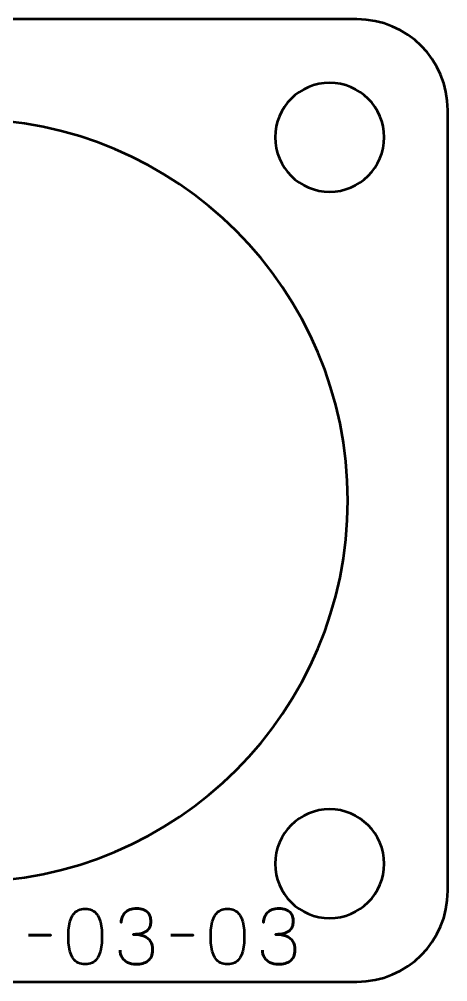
# Model space of a CAD drawing. Header units: centimetres. Extents: x -60.2 to 8, y -20.5 to 3.9.
# Drawn here: x -57.21 to -54.85, y -17.5 to -12.2 of the extents above; entities that cross this region are included whole.
import ezdxf

# ---------------------------------------------------------------- set-up
doc = ezdxf.new("R2010")
doc.units = ezdxf.units.CM
doc.header["$MEASUREMENT"] = 0
doc.layers.add('Layer 1', color=7, linetype='Continuous')

msp = doc.modelspace()

# ---------------------------------------------------------------- linework, layer by layer
at = {"layer": 'Layer 1', "lineweight": 53}
for points, knots in [([(-59.64994, -12.19997), (-59.64994, -12.19997), (-55.35007, -12.19997), (-55.35007, -12.19997), (-55.35007, -12.19997), (-55.07293, -12.19997), (-54.84997, -12.42306), (-54.84997, -12.70006), (-54.84997, -12.70006), (-54.84997, -12.70006), (-54.84997, -16.99993), (-54.84997, -16.99993), (-54.84997, -16.99993), (-54.84997, -17.27707), (-55.07293, -17.50003), (-55.35007, -17.50003), (-55.35007, -17.50003), (-55.35007, -17.50003), (-59.64994, -17.50003), (-59.64994, -17.50003), (-59.64994, -17.50003), (-59.92694, -17.50003), (-60.15003, -17.27707), (-60.15003, -16.99993), (-60.15003, -16.99993), (-60.15003, -16.99993), (-60.15003, -12.70006), (-60.15003, -12.70006), (-60.15003, -12.70006), (-60.15003, -12.42306), (-59.92694, -12.19997), (-59.64994, -12.19997)], [0, 0, 0, 0, 0.125, 0.125, 0.125, 0.125, 0.25, 0.25, 0.25, 0.25, 0.375, 0.375, 0.375, 0.375, 0.5, 0.5, 0.5, 0.5, 0.625, 0.625, 0.625, 0.625, 0.75, 0.75, 0.75, 0.75, 0.875, 0.875, 0.875, 0.875, 1, 1, 1, 1]), ([(-55.2, -12.85), (-55.2, -13.01577), (-55.33433, -13.15), (-55.5, -13.15), (-55.5, -13.15), (-55.66563, -13.15), (-55.8, -13.01577), (-55.8, -12.85), (-55.8, -12.85), (-55.8, -12.68433), (-55.66563, -12.54999), (-55.5, -12.54999), (-55.5, -12.54999), (-55.33433, -12.54999), (-55.2, -12.68433), (-55.2, -12.85)], [0, 0, 0, 0, 0.25, 0.25, 0.25, 0.25, 0.5, 0.5, 0.5, 0.5, 0.75, 0.75, 0.75, 0.75, 1, 1, 1, 1]), ([(-55.2, -16.85), (-55.2, -17.01567), (-55.33433, -17.15), (-55.5, -17.15), (-55.5, -17.15), (-55.66563, -17.15), (-55.8, -17.01567), (-55.8, -16.85), (-55.8, -16.85), (-55.8, -16.68437), (-55.66563, -16.55), (-55.5, -16.55), (-55.5, -16.55), (-55.33433, -16.55), (-55.2, -16.68437), (-55.2, -16.85)], [0, 0, 0, 0, 0.25, 0.25, 0.25, 0.25, 0.5, 0.5, 0.5, 0.5, 0.75, 0.75, 0.75, 0.75, 1, 1, 1, 1])]:
    msp.add_open_spline(points, degree=3, knots=knots, dxfattribs=at)
at = {"layer": 'Layer 1', "color": 250, "lineweight": 53}
msp.add_open_spline([(-57.5, -12.75), (-56.34038, -12.75), (-55.4, -13.69038), (-55.4, -14.85), (-55.4, -14.85), (-55.4, -16.00962), (-56.34038, -16.95), (-57.5, -16.95), (-57.5, -16.95), (-58.65962, -16.95), (-59.6, -16.00962), (-59.6, -14.85), (-59.6, -14.85), (-59.6, -13.69038), (-58.65962, -12.75), (-57.5, -12.75)], degree=3, knots=[0, 0, 0, 0, 0.25, 0.25, 0.25, 0.25, 0.5, 0.5, 0.5, 0.5, 0.75, 0.75, 0.75, 0.75, 1, 1, 1, 1], dxfattribs=at)
at = {"layer": 'Layer 1', "color": 30, "lineweight": 53}
for points, knots in [([(-56.84579, -17.40342), (-56.83098, -17.40335), (-56.81821, -17.40074), (-56.80755, -17.39566), (-56.80755, -17.39566), (-56.79697, -17.39058), (-56.78815, -17.38331), (-56.7811, -17.37407), (-56.7811, -17.37407), (-56.77411, -17.36476), (-56.76861, -17.35375), (-56.76452, -17.34105), (-56.76452, -17.34105), (-56.76049, -17.32835), (-56.7576, -17.31445), (-56.75598, -17.29921), (-56.75598, -17.29921), (-56.75428, -17.28397), (-56.75344, -17.26795), (-56.75351, -17.25102), (-56.75351, -17.25102), (-56.75344, -17.23416), (-56.75428, -17.21814), (-56.75598, -17.20297), (-56.75598, -17.20297), (-56.7576, -17.1878), (-56.76049, -17.17383), (-56.76452, -17.16113), (-56.76452, -17.16113), (-56.76861, -17.1485), (-56.77411, -17.1375), (-56.7811, -17.12811), (-56.7811, -17.12811), (-56.78815, -17.1188), (-56.79697, -17.11153), (-56.80755, -17.10645), (-56.80755, -17.10645), (-56.81821, -17.1013), (-56.83098, -17.09869), (-56.84579, -17.09862), (-56.84579, -17.09862), (-56.86061, -17.09869), (-56.87338, -17.1013), (-56.88404, -17.10645), (-56.88404, -17.10645), (-56.89462, -17.11153), (-56.90344, -17.1188), (-56.91049, -17.12811), (-56.91049, -17.12811), (-56.91748, -17.1375), (-56.92298, -17.1485), (-56.92707, -17.16113), (-56.92707, -17.16113), (-56.9311, -17.17383), (-56.93399, -17.1878), (-56.93561, -17.20297), (-56.93561, -17.20297), (-56.9373, -17.21814), (-56.93815, -17.23416), (-56.93808, -17.25102), (-56.93808, -17.25102), (-56.93815, -17.26795), (-56.9373, -17.28397), (-56.93561, -17.29921), (-56.93561, -17.29921), (-56.93399, -17.31445), (-56.9311, -17.32835), (-56.92707, -17.34105), (-56.92707, -17.34105), (-56.92298, -17.35375), (-56.91748, -17.36476), (-56.91049, -17.37407), (-56.91049, -17.37407), (-56.90344, -17.38331), (-56.89462, -17.39058), (-56.88404, -17.39566), (-56.88404, -17.39566), (-56.87338, -17.40074), (-56.86061, -17.40335), (-56.84579, -17.40342)], [0, 0, 0, 0, 0.05, 0.05, 0.05, 0.05, 0.1, 0.1, 0.1, 0.1, 0.15, 0.15, 0.15, 0.15, 0.2, 0.2, 0.2, 0.2, 0.25, 0.25, 0.25, 0.25, 0.3, 0.3, 0.3, 0.3, 0.35, 0.35, 0.35, 0.35, 0.4, 0.4, 0.4, 0.4, 0.45, 0.45, 0.45, 0.45, 0.5, 0.5, 0.5, 0.5, 0.55, 0.55, 0.55, 0.55, 0.6, 0.6, 0.6, 0.6, 0.65, 0.65, 0.65, 0.65, 0.7, 0.7, 0.7, 0.7, 0.75, 0.75, 0.75, 0.75, 0.8, 0.8, 0.8, 0.8, 0.85, 0.85, 0.85, 0.85, 0.9, 0.9, 0.9, 0.9, 0.95, 0.95, 0.95, 0.95, 1, 1, 1, 1]), ([(-56.84579, -17.40342), (-56.83098, -17.40335), (-56.81821, -17.40074), (-56.80755, -17.39566), (-56.80755, -17.39566), (-56.79697, -17.39058), (-56.78815, -17.38331), (-56.7811, -17.37407), (-56.7811, -17.37407), (-56.77411, -17.36476), (-56.76861, -17.35375), (-56.76452, -17.34105), (-56.76452, -17.34105), (-56.76049, -17.32835), (-56.7576, -17.31445), (-56.75598, -17.29921), (-56.75598, -17.29921), (-56.75428, -17.28397), (-56.75344, -17.26795), (-56.75351, -17.25102), (-56.75351, -17.25102), (-56.75344, -17.23416), (-56.75428, -17.21814), (-56.75598, -17.20297), (-56.75598, -17.20297), (-56.7576, -17.1878), (-56.76049, -17.17383), (-56.76452, -17.16113), (-56.76452, -17.16113), (-56.76861, -17.1485), (-56.77411, -17.1375), (-56.7811, -17.12811), (-56.7811, -17.12811), (-56.78815, -17.1188), (-56.79697, -17.11153), (-56.80755, -17.10645), (-56.80755, -17.10645), (-56.81821, -17.1013), (-56.83098, -17.09869), (-56.84579, -17.09862), (-56.84579, -17.09862), (-56.86061, -17.09869), (-56.87338, -17.1013), (-56.88404, -17.10645), (-56.88404, -17.10645), (-56.89462, -17.11153), (-56.90344, -17.1188), (-56.91049, -17.12811), (-56.91049, -17.12811), (-56.91748, -17.1375), (-56.92298, -17.1485), (-56.92707, -17.16113), (-56.92707, -17.16113), (-56.9311, -17.17383), (-56.93399, -17.1878), (-56.93561, -17.20297), (-56.93561, -17.20297), (-56.9373, -17.21814), (-56.93815, -17.23416), (-56.93808, -17.25102), (-56.93808, -17.25102), (-56.93815, -17.26795), (-56.9373, -17.28397), (-56.93561, -17.29921), (-56.93561, -17.29921), (-56.93399, -17.31445), (-56.9311, -17.32835), (-56.92707, -17.34105), (-56.92707, -17.34105), (-56.92298, -17.35375), (-56.91748, -17.36476), (-56.91049, -17.37407), (-56.91049, -17.37407), (-56.90344, -17.38331), (-56.89462, -17.39058), (-56.88404, -17.39566), (-56.88404, -17.39566), (-56.87338, -17.40074), (-56.86061, -17.40335), (-56.84579, -17.40342)], [0, 0, 0, 0, 0.05, 0.05, 0.05, 0.05, 0.1, 0.1, 0.1, 0.1, 0.15, 0.15, 0.15, 0.15, 0.2, 0.2, 0.2, 0.2, 0.25, 0.25, 0.25, 0.25, 0.3, 0.3, 0.3, 0.3, 0.35, 0.35, 0.35, 0.35, 0.4, 0.4, 0.4, 0.4, 0.45, 0.45, 0.45, 0.45, 0.5, 0.5, 0.5, 0.5, 0.55, 0.55, 0.55, 0.55, 0.6, 0.6, 0.6, 0.6, 0.65, 0.65, 0.65, 0.65, 0.7, 0.7, 0.7, 0.7, 0.75, 0.75, 0.75, 0.75, 0.8, 0.8, 0.8, 0.8, 0.85, 0.85, 0.85, 0.85, 0.9, 0.9, 0.9, 0.9, 0.95, 0.95, 0.95, 0.95, 1, 1, 1, 1]), ([(-56.65318, -17.3268), (-56.65311, -17.34204), (-56.64958, -17.3553), (-56.6426, -17.3668), (-56.6426, -17.3668), (-56.63561, -17.37823), (-56.62566, -17.38719), (-56.61268, -17.39361), (-56.61268, -17.39361), (-56.5997, -17.40003), (-56.58411, -17.40328), (-56.56597, -17.40342), (-56.56597, -17.40342), (-56.55236, -17.40342), (-56.54001, -17.40201), (-56.52879, -17.39905), (-56.52879, -17.39905), (-56.51764, -17.39608), (-56.50805, -17.3915), (-56.49993, -17.38522), (-56.49993, -17.38522), (-56.49182, -17.37894), (-56.48561, -17.37082), (-56.48117, -17.36095), (-56.48117, -17.36095), (-56.47679, -17.351), (-56.47461, -17.33907), (-56.47454, -17.3251), (-56.47454, -17.3251), (-56.47446, -17.30648), (-56.47827, -17.29074), (-56.48582, -17.27797), (-56.48582, -17.27797), (-56.49337, -17.2652), (-56.50509, -17.25561), (-56.52082, -17.24905), (-56.52082, -17.24905), (-56.53655, -17.24248), (-56.55673, -17.23917), (-56.58121, -17.23917), (-56.58121, -17.23917), (-56.56294, -17.23924), (-56.54763, -17.23755), (-56.53514, -17.23409), (-56.53514, -17.23409), (-56.52272, -17.23063), (-56.51278, -17.22576), (-56.5053, -17.21941), (-56.5053, -17.21941), (-56.49782, -17.21313), (-56.49239, -17.20565), (-56.48914, -17.19705), (-56.48914, -17.19705), (-56.48582, -17.18851), (-56.4842, -17.17913), (-56.48427, -17.1689), (-56.48427, -17.1689), (-56.4842, -17.15866), (-56.48561, -17.14921), (-56.48843, -17.14046), (-56.48843, -17.14046), (-56.49119, -17.13171), (-56.4957, -17.12402), (-56.50184, -17.11746), (-56.50184, -17.11746), (-56.50798, -17.1109), (-56.51609, -17.10575), (-56.52604, -17.10208), (-56.52604, -17.10208), (-56.53606, -17.09841), (-56.54827, -17.09658), (-56.56259, -17.09651), (-56.56259, -17.09651), (-56.57684, -17.09658), (-56.58933, -17.09869), (-56.59991, -17.10279), (-56.59991, -17.10279), (-56.61057, -17.10688), (-56.61931, -17.11245), (-56.62637, -17.11958), (-56.62637, -17.11958), (-56.63335, -17.1267), (-56.63858, -17.13482), (-56.64203, -17.14399), (-56.64203, -17.14399), (-56.64556, -17.15316), (-56.64725, -17.1629), (-56.64725, -17.17313), (-56.64725, -17.17313), (-56.64725, -17.1629), (-56.64556, -17.15316), (-56.64203, -17.14399), (-56.64203, -17.14399), (-56.63858, -17.13482), (-56.63335, -17.1267), (-56.62637, -17.11958), (-56.62637, -17.11958), (-56.61931, -17.11245), (-56.61057, -17.10688), (-56.59991, -17.10279), (-56.59991, -17.10279), (-56.58933, -17.09869), (-56.57684, -17.09658), (-56.56259, -17.09651), (-56.56259, -17.09651), (-56.54827, -17.09658), (-56.53606, -17.09841), (-56.52604, -17.10208), (-56.52604, -17.10208), (-56.51609, -17.10575), (-56.50798, -17.1109), (-56.50184, -17.11746), (-56.50184, -17.11746), (-56.4957, -17.12402), (-56.49119, -17.13171), (-56.48843, -17.14046), (-56.48843, -17.14046), (-56.48561, -17.14921), (-56.4842, -17.15866), (-56.48427, -17.1689), (-56.48427, -17.1689), (-56.4842, -17.17913), (-56.48582, -17.18851), (-56.48914, -17.19705), (-56.48914, -17.19705), (-56.49239, -17.20565), (-56.49782, -17.21313), (-56.5053, -17.21941), (-56.5053, -17.21941), (-56.51278, -17.22576), (-56.52272, -17.23063), (-56.53514, -17.23409), (-56.53514, -17.23409), (-56.54763, -17.23755), (-56.56294, -17.23924), (-56.58121, -17.23917), (-56.58121, -17.23917), (-56.55673, -17.23917), (-56.53655, -17.24248), (-56.52082, -17.24905), (-56.52082, -17.24905), (-56.50509, -17.25561), (-56.49337, -17.2652), (-56.48582, -17.27797), (-56.48582, -17.27797), (-56.47827, -17.29074), (-56.47446, -17.30648), (-56.47454, -17.3251), (-56.47454, -17.3251), (-56.47461, -17.33907), (-56.47679, -17.351), (-56.48117, -17.36095), (-56.48117, -17.36095), (-56.48561, -17.37082), (-56.49182, -17.37894), (-56.49993, -17.38522), (-56.49993, -17.38522), (-56.50805, -17.3915), (-56.51764, -17.39608), (-56.52879, -17.39905), (-56.52879, -17.39905), (-56.54001, -17.40201), (-56.55236, -17.40342), (-56.56597, -17.40342), (-56.56597, -17.40342), (-56.58411, -17.40328), (-56.5997, -17.40003), (-56.61268, -17.39361), (-56.61268, -17.39361), (-56.62566, -17.38719), (-56.63561, -17.37823), (-56.6426, -17.3668), (-56.6426, -17.3668), (-56.64958, -17.3553), (-56.65311, -17.34204), (-56.65318, -17.3268)], [0, 0, 0, 0, 0.0227273, 0.0227273, 0.0227273, 0.0227273, 0.0454545, 0.0454545, 0.0454545, 0.0454545, 0.0681818, 0.0681818, 0.0681818, 0.0681818, 0.0909091, 0.0909091, 0.0909091, 0.0909091, 0.1136364, 0.1136364, 0.1136364, 0.1136364, 0.1363636, 0.1363636, 0.1363636, 0.1363636, 0.1590909, 0.1590909, 0.1590909, 0.1590909, 0.1818182, 0.1818182, 0.1818182, 0.1818182, 0.2045455, 0.2045455, 0.2045455, 0.2045455, 0.2272727, 0.2272727, 0.2272727, 0.2272727, 0.25, 0.25, 0.25, 0.25, 0.2727273, 0.2727273, 0.2727273, 0.2727273, 0.2954545, 0.2954545, 0.2954545, 0.2954545, 0.3181818, 0.3181818, 0.3181818, 0.3181818, 0.3409091, 0.3409091, 0.3409091, 0.3409091, 0.3636364, 0.3636364, 0.3636364, 0.3636364, 0.3863636, 0.3863636, 0.3863636, 0.3863636, 0.4090909, 0.4090909, 0.4090909, 0.4090909, 0.4318182, 0.4318182, 0.4318182, 0.4318182, 0.4545455, 0.4545455, 0.4545455, 0.4545455, 0.4772727, 0.4772727, 0.4772727, 0.4772727, 0.5, 0.5, 0.5, 0.5, 0.5227273, 0.5227273, 0.5227273, 0.5227273, 0.5454545, 0.5454545, 0.5454545, 0.5454545, 0.5681818, 0.5681818, 0.5681818, 0.5681818, 0.5909091, 0.5909091, 0.5909091, 0.5909091, 0.6136364, 0.6136364, 0.6136364, 0.6136364, 0.6363636, 0.6363636, 0.6363636, 0.6363636, 0.6590909, 0.6590909, 0.6590909, 0.6590909, 0.6818182, 0.6818182, 0.6818182, 0.6818182, 0.7045455, 0.7045455, 0.7045455, 0.7045455, 0.7272727, 0.7272727, 0.7272727, 0.7272727, 0.75, 0.75, 0.75, 0.75, 0.7727273, 0.7727273, 0.7727273, 0.7727273, 0.7954545, 0.7954545, 0.7954545, 0.7954545, 0.8181818, 0.8181818, 0.8181818, 0.8181818, 0.8409091, 0.8409091, 0.8409091, 0.8409091, 0.8636364, 0.8636364, 0.8636364, 0.8636364, 0.8863636, 0.8863636, 0.8863636, 0.8863636, 0.9090909, 0.9090909, 0.9090909, 0.9090909, 0.9318182, 0.9318182, 0.9318182, 0.9318182, 0.9545455, 0.9545455, 0.9545455, 0.9545455, 0.9772727, 0.9772727, 0.9772727, 0.9772727, 1, 1, 1, 1]), ([(-56.06221, -17.40342), (-56.0474, -17.40335), (-56.03463, -17.40074), (-56.02397, -17.39566), (-56.02397, -17.39566), (-56.01339, -17.39058), (-56.00457, -17.38331), (-55.99752, -17.37407), (-55.99752, -17.37407), (-55.99053, -17.36476), (-55.98503, -17.35375), (-55.98094, -17.34105), (-55.98094, -17.34105), (-55.97691, -17.32835), (-55.97402, -17.31445), (-55.9724, -17.29921), (-55.9724, -17.29921), (-55.9707, -17.28397), (-55.96986, -17.26795), (-55.96993, -17.25102), (-55.96993, -17.25102), (-55.96986, -17.23416), (-55.9707, -17.21814), (-55.9724, -17.20297), (-55.9724, -17.20297), (-55.97402, -17.1878), (-55.97691, -17.17383), (-55.98094, -17.16113), (-55.98094, -17.16113), (-55.98503, -17.1485), (-55.99053, -17.1375), (-55.99752, -17.12811), (-55.99752, -17.12811), (-56.00457, -17.1188), (-56.01339, -17.11153), (-56.02397, -17.10645), (-56.02397, -17.10645), (-56.03463, -17.1013), (-56.0474, -17.09869), (-56.06221, -17.09862), (-56.06221, -17.09862), (-56.07703, -17.09869), (-56.0898, -17.1013), (-56.10046, -17.10645), (-56.10046, -17.10645), (-56.11104, -17.11153), (-56.11986, -17.1188), (-56.12691, -17.12811), (-56.12691, -17.12811), (-56.1339, -17.1375), (-56.1394, -17.1485), (-56.14349, -17.16113), (-56.14349, -17.16113), (-56.14752, -17.17383), (-56.15041, -17.1878), (-56.15203, -17.20297), (-56.15203, -17.20297), (-56.15372, -17.21814), (-56.15457, -17.23416), (-56.1545, -17.25102), (-56.1545, -17.25102), (-56.15457, -17.26795), (-56.15372, -17.28397), (-56.15203, -17.29921), (-56.15203, -17.29921), (-56.15041, -17.31445), (-56.14752, -17.32835), (-56.14349, -17.34105), (-56.14349, -17.34105), (-56.1394, -17.35375), (-56.1339, -17.36476), (-56.12691, -17.37407), (-56.12691, -17.37407), (-56.11986, -17.38331), (-56.11104, -17.39058), (-56.10046, -17.39566), (-56.10046, -17.39566), (-56.0898, -17.40074), (-56.07703, -17.40335), (-56.06221, -17.40342)], [0, 0, 0, 0, 0.05, 0.05, 0.05, 0.05, 0.1, 0.1, 0.1, 0.1, 0.15, 0.15, 0.15, 0.15, 0.2, 0.2, 0.2, 0.2, 0.25, 0.25, 0.25, 0.25, 0.3, 0.3, 0.3, 0.3, 0.35, 0.35, 0.35, 0.35, 0.4, 0.4, 0.4, 0.4, 0.45, 0.45, 0.45, 0.45, 0.5, 0.5, 0.5, 0.5, 0.55, 0.55, 0.55, 0.55, 0.6, 0.6, 0.6, 0.6, 0.65, 0.65, 0.65, 0.65, 0.7, 0.7, 0.7, 0.7, 0.75, 0.75, 0.75, 0.75, 0.8, 0.8, 0.8, 0.8, 0.85, 0.85, 0.85, 0.85, 0.9, 0.9, 0.9, 0.9, 0.95, 0.95, 0.95, 0.95, 1, 1, 1, 1]), ([(-56.06221, -17.40342), (-56.0474, -17.40335), (-56.03463, -17.40074), (-56.02397, -17.39566), (-56.02397, -17.39566), (-56.01339, -17.39058), (-56.00457, -17.38331), (-55.99752, -17.37407), (-55.99752, -17.37407), (-55.99053, -17.36476), (-55.98503, -17.35375), (-55.98094, -17.34105), (-55.98094, -17.34105), (-55.97691, -17.32835), (-55.97402, -17.31445), (-55.9724, -17.29921), (-55.9724, -17.29921), (-55.9707, -17.28397), (-55.96986, -17.26795), (-55.96993, -17.25102), (-55.96993, -17.25102), (-55.96986, -17.23416), (-55.9707, -17.21814), (-55.9724, -17.20297), (-55.9724, -17.20297), (-55.97402, -17.1878), (-55.97691, -17.17383), (-55.98094, -17.16113), (-55.98094, -17.16113), (-55.98503, -17.1485), (-55.99053, -17.1375), (-55.99752, -17.12811), (-55.99752, -17.12811), (-56.00457, -17.1188), (-56.01339, -17.11153), (-56.02397, -17.10645), (-56.02397, -17.10645), (-56.03463, -17.1013), (-56.0474, -17.09869), (-56.06221, -17.09862), (-56.06221, -17.09862), (-56.07703, -17.09869), (-56.0898, -17.1013), (-56.10046, -17.10645), (-56.10046, -17.10645), (-56.11104, -17.11153), (-56.11986, -17.1188), (-56.12691, -17.12811), (-56.12691, -17.12811), (-56.1339, -17.1375), (-56.1394, -17.1485), (-56.14349, -17.16113), (-56.14349, -17.16113), (-56.14752, -17.17383), (-56.15041, -17.1878), (-56.15203, -17.20297), (-56.15203, -17.20297), (-56.15372, -17.21814), (-56.15457, -17.23416), (-56.1545, -17.25102), (-56.1545, -17.25102), (-56.15457, -17.26795), (-56.15372, -17.28397), (-56.15203, -17.29921), (-56.15203, -17.29921), (-56.15041, -17.31445), (-56.14752, -17.32835), (-56.14349, -17.34105), (-56.14349, -17.34105), (-56.1394, -17.35375), (-56.1339, -17.36476), (-56.12691, -17.37407), (-56.12691, -17.37407), (-56.11986, -17.38331), (-56.11104, -17.39058), (-56.10046, -17.39566), (-56.10046, -17.39566), (-56.0898, -17.40074), (-56.07703, -17.40335), (-56.06221, -17.40342)], [0, 0, 0, 0, 0.05, 0.05, 0.05, 0.05, 0.1, 0.1, 0.1, 0.1, 0.15, 0.15, 0.15, 0.15, 0.2, 0.2, 0.2, 0.2, 0.25, 0.25, 0.25, 0.25, 0.3, 0.3, 0.3, 0.3, 0.35, 0.35, 0.35, 0.35, 0.4, 0.4, 0.4, 0.4, 0.45, 0.45, 0.45, 0.45, 0.5, 0.5, 0.5, 0.5, 0.55, 0.55, 0.55, 0.55, 0.6, 0.6, 0.6, 0.6, 0.65, 0.65, 0.65, 0.65, 0.7, 0.7, 0.7, 0.7, 0.75, 0.75, 0.75, 0.75, 0.8, 0.8, 0.8, 0.8, 0.85, 0.85, 0.85, 0.85, 0.9, 0.9, 0.9, 0.9, 0.95, 0.95, 0.95, 0.95, 1, 1, 1, 1]), ([(-55.8696, -17.3268), (-55.86953, -17.34204), (-55.866, -17.3553), (-55.85902, -17.3668), (-55.85902, -17.3668), (-55.85203, -17.37823), (-55.84208, -17.38719), (-55.8291, -17.39361), (-55.8291, -17.39361), (-55.81612, -17.40003), (-55.80053, -17.40328), (-55.78239, -17.40342), (-55.78239, -17.40342), (-55.76878, -17.40342), (-55.75643, -17.40201), (-55.74521, -17.39905), (-55.74521, -17.39905), (-55.73406, -17.39608), (-55.72447, -17.3915), (-55.71635, -17.38522), (-55.71635, -17.38522), (-55.70824, -17.37894), (-55.70203, -17.37082), (-55.69759, -17.36095), (-55.69759, -17.36095), (-55.69321, -17.351), (-55.69103, -17.33907), (-55.69096, -17.3251), (-55.69096, -17.3251), (-55.69088, -17.30648), (-55.69469, -17.29074), (-55.70224, -17.27797), (-55.70224, -17.27797), (-55.70979, -17.2652), (-55.72151, -17.25561), (-55.73724, -17.24905), (-55.73724, -17.24905), (-55.75297, -17.24248), (-55.77315, -17.23917), (-55.79763, -17.23917), (-55.79763, -17.23917), (-55.77936, -17.23924), (-55.76405, -17.23755), (-55.75156, -17.23409), (-55.75156, -17.23409), (-55.73914, -17.23063), (-55.7292, -17.22576), (-55.72172, -17.21941), (-55.72172, -17.21941), (-55.71424, -17.21313), (-55.70881, -17.20565), (-55.70556, -17.19705), (-55.70556, -17.19705), (-55.70224, -17.18851), (-55.70062, -17.17913), (-55.70069, -17.1689), (-55.70069, -17.1689), (-55.70062, -17.15866), (-55.70203, -17.14921), (-55.70485, -17.14046), (-55.70485, -17.14046), (-55.70761, -17.13171), (-55.71212, -17.12402), (-55.71826, -17.11746), (-55.71826, -17.11746), (-55.7244, -17.1109), (-55.73251, -17.10575), (-55.74246, -17.10208), (-55.74246, -17.10208), (-55.75248, -17.09841), (-55.76469, -17.09658), (-55.77901, -17.09651), (-55.77901, -17.09651), (-55.79326, -17.09658), (-55.80575, -17.09869), (-55.81633, -17.10279), (-55.81633, -17.10279), (-55.82699, -17.10688), (-55.83573, -17.11245), (-55.84279, -17.11958), (-55.84279, -17.11958), (-55.84977, -17.1267), (-55.855, -17.13482), (-55.85845, -17.14399), (-55.85845, -17.14399), (-55.86198, -17.15316), (-55.86367, -17.1629), (-55.86367, -17.17313), (-55.86367, -17.17313), (-55.86367, -17.1629), (-55.86198, -17.15316), (-55.85845, -17.14399), (-55.85845, -17.14399), (-55.855, -17.13482), (-55.84977, -17.1267), (-55.84279, -17.11958), (-55.84279, -17.11958), (-55.83573, -17.11245), (-55.82699, -17.10688), (-55.81633, -17.10279), (-55.81633, -17.10279), (-55.80575, -17.09869), (-55.79326, -17.09658), (-55.77901, -17.09651), (-55.77901, -17.09651), (-55.76469, -17.09658), (-55.75248, -17.09841), (-55.74246, -17.10208), (-55.74246, -17.10208), (-55.73251, -17.10575), (-55.7244, -17.1109), (-55.71826, -17.11746), (-55.71826, -17.11746), (-55.71212, -17.12402), (-55.70761, -17.13171), (-55.70485, -17.14046), (-55.70485, -17.14046), (-55.70203, -17.14921), (-55.70062, -17.15866), (-55.70069, -17.1689), (-55.70069, -17.1689), (-55.70062, -17.17913), (-55.70224, -17.18851), (-55.70556, -17.19705), (-55.70556, -17.19705), (-55.70881, -17.20565), (-55.71424, -17.21313), (-55.72172, -17.21941), (-55.72172, -17.21941), (-55.7292, -17.22576), (-55.73914, -17.23063), (-55.75156, -17.23409), (-55.75156, -17.23409), (-55.76405, -17.23755), (-55.77936, -17.23924), (-55.79763, -17.23917), (-55.79763, -17.23917), (-55.77315, -17.23917), (-55.75297, -17.24248), (-55.73724, -17.24905), (-55.73724, -17.24905), (-55.72151, -17.25561), (-55.70979, -17.2652), (-55.70224, -17.27797), (-55.70224, -17.27797), (-55.69469, -17.29074), (-55.69088, -17.30648), (-55.69096, -17.3251), (-55.69096, -17.3251), (-55.69103, -17.33907), (-55.69321, -17.351), (-55.69759, -17.36095), (-55.69759, -17.36095), (-55.70203, -17.37082), (-55.70824, -17.37894), (-55.71635, -17.38522), (-55.71635, -17.38522), (-55.72447, -17.3915), (-55.73406, -17.39608), (-55.74521, -17.39905), (-55.74521, -17.39905), (-55.75643, -17.40201), (-55.76878, -17.40342), (-55.78239, -17.40342), (-55.78239, -17.40342), (-55.80053, -17.40328), (-55.81612, -17.40003), (-55.8291, -17.39361), (-55.8291, -17.39361), (-55.84208, -17.38719), (-55.85203, -17.37823), (-55.85902, -17.3668), (-55.85902, -17.3668), (-55.866, -17.3553), (-55.86953, -17.34204), (-55.8696, -17.3268)], [0, 0, 0, 0, 0.0227273, 0.0227273, 0.0227273, 0.0227273, 0.0454545, 0.0454545, 0.0454545, 0.0454545, 0.0681818, 0.0681818, 0.0681818, 0.0681818, 0.0909091, 0.0909091, 0.0909091, 0.0909091, 0.1136364, 0.1136364, 0.1136364, 0.1136364, 0.1363636, 0.1363636, 0.1363636, 0.1363636, 0.1590909, 0.1590909, 0.1590909, 0.1590909, 0.1818182, 0.1818182, 0.1818182, 0.1818182, 0.2045455, 0.2045455, 0.2045455, 0.2045455, 0.2272727, 0.2272727, 0.2272727, 0.2272727, 0.25, 0.25, 0.25, 0.25, 0.2727273, 0.2727273, 0.2727273, 0.2727273, 0.2954545, 0.2954545, 0.2954545, 0.2954545, 0.3181818, 0.3181818, 0.3181818, 0.3181818, 0.3409091, 0.3409091, 0.3409091, 0.3409091, 0.3636364, 0.3636364, 0.3636364, 0.3636364, 0.3863636, 0.3863636, 0.3863636, 0.3863636, 0.4090909, 0.4090909, 0.4090909, 0.4090909, 0.4318182, 0.4318182, 0.4318182, 0.4318182, 0.4545455, 0.4545455, 0.4545455, 0.4545455, 0.4772727, 0.4772727, 0.4772727, 0.4772727, 0.5, 0.5, 0.5, 0.5, 0.5227273, 0.5227273, 0.5227273, 0.5227273, 0.5454545, 0.5454545, 0.5454545, 0.5454545, 0.5681818, 0.5681818, 0.5681818, 0.5681818, 0.5909091, 0.5909091, 0.5909091, 0.5909091, 0.6136364, 0.6136364, 0.6136364, 0.6136364, 0.6363636, 0.6363636, 0.6363636, 0.6363636, 0.6590909, 0.6590909, 0.6590909, 0.6590909, 0.6818182, 0.6818182, 0.6818182, 0.6818182, 0.7045455, 0.7045455, 0.7045455, 0.7045455, 0.7272727, 0.7272727, 0.7272727, 0.7272727, 0.75, 0.75, 0.75, 0.75, 0.7727273, 0.7727273, 0.7727273, 0.7727273, 0.7954545, 0.7954545, 0.7954545, 0.7954545, 0.8181818, 0.8181818, 0.8181818, 0.8181818, 0.8409091, 0.8409091, 0.8409091, 0.8409091, 0.8636364, 0.8636364, 0.8636364, 0.8636364, 0.8863636, 0.8863636, 0.8863636, 0.8863636, 0.9090909, 0.9090909, 0.9090909, 0.9090909, 0.9318182, 0.9318182, 0.9318182, 0.9318182, 0.9545455, 0.9545455, 0.9545455, 0.9545455, 0.9772727, 0.9772727, 0.9772727, 0.9772727, 1, 1, 1, 1]), ([(-57.15821, -17.24382), (-57.15821, -17.24382), (-57.03502, -17.24382), (-57.03502, -17.24382), (-57.03502, -17.24382), (-57.03502, -17.24382), (-57.15821, -17.24382), (-57.15821, -17.24382)], [0, 0, 0, 0, 0.5, 0.5, 0.5, 0.5, 1, 1, 1, 1]), ([(-56.37463, -17.24382), (-56.37463, -17.24382), (-56.25144, -17.24382), (-56.25144, -17.24382), (-56.25144, -17.24382), (-56.25144, -17.24382), (-56.37463, -17.24382), (-56.37463, -17.24382)], [0, 0, 0, 0, 0.5, 0.5, 0.5, 0.5, 1, 1, 1, 1])]:
    msp.add_open_spline(points, degree=3, knots=knots, dxfattribs=at)

doc.saveas('drawing.dxf')
